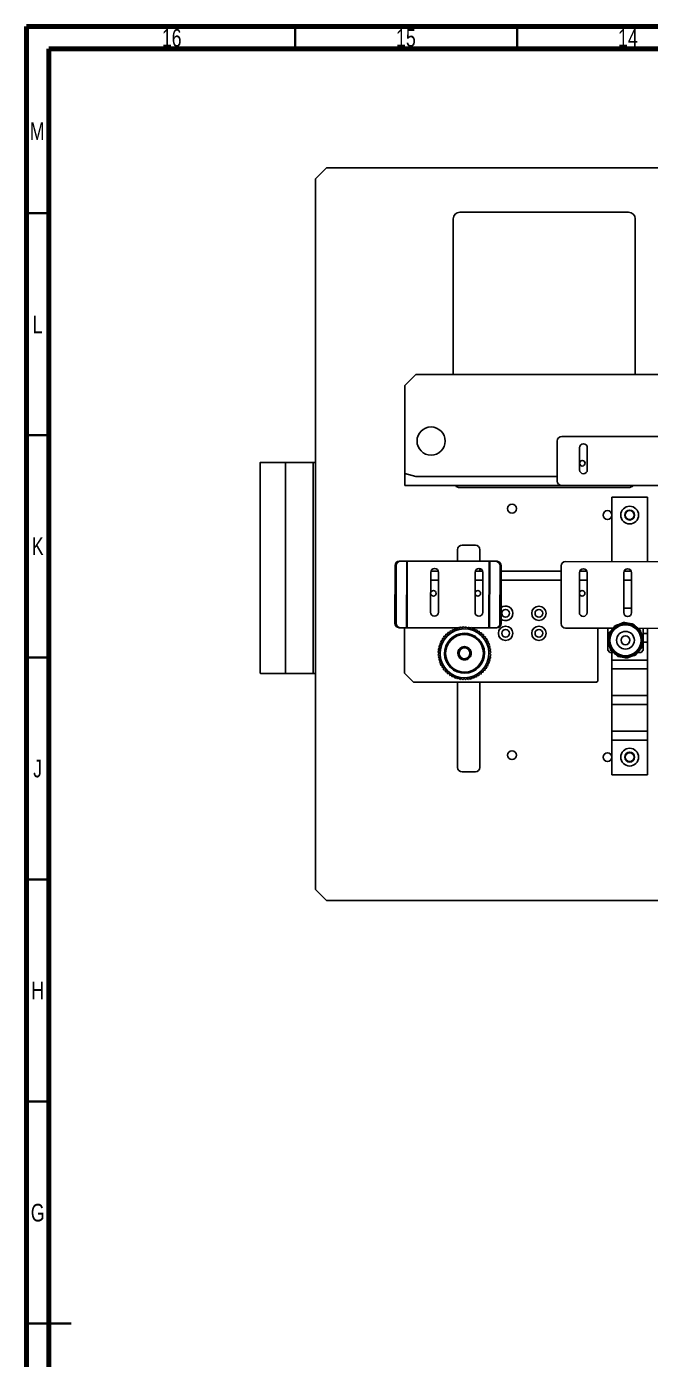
# Model space of a CAD drawing. Header units: millimetres. Extents: x 15 to 836, y 5 to 589.
# Drawn here: x 15 to 155.5, y 288.9 to 589 of the extents above; entities that cross this region are included whole.
import ezdxf

# ---------------------------------------------------------------- set-up
doc = ezdxf.new("R2010")
doc.units = ezdxf.units.MM
doc.styles.add('SLDTEXTSTYLE0', font='TXT', dxfattribs={"width": 0.75})

msp = doc.modelspace()

# ---------------------------------------------------------------- linework, layer by layer
at = {"color": 7, "linetype": 'Continuous', "lineweight": 70}
for p, q in [((15, 5), (15, 589)), ((15, 589), (836, 589)), ((20, 10), (20, 584)), ((20, 584), (831, 584))]:
    msp.add_line(p, q, dxfattribs=at)
at = {"color": 7, "linetype": 'Continuous', "lineweight": 35}
for p, q in [((75.5, 584), (75.5, 589)), ((125.5, 584), (125.5, 589)), ((20, 547), (15, 547)), ((20, 497), (15, 497)), ((20, 447), (15, 447)), ((20, 397), (15, 397)), ((20, 347), (15, 347)), ((15, 297), (25, 297)), ((20, 297), (15, 297))]:
    msp.add_line(p, q, dxfattribs=at)
at = {"color": 7, "linetype": 'Continuous', "lineweight": 25}
for p, q in [((82.56, 557.23), (80.06, 554.73)), ((390.06, 557.23), (82.56, 557.23)), ((80.06, 554.73), (80.06, 490.89)), ((150.56, 547.23), (112.56, 547.23)), ((111.06, 545.73), (111.06, 510.7)), ((152.06, 510.7), (152.06, 545.73)), ((102.64, 510.7), (100.14, 508.2)), ((102.64, 510.7), (168.69, 510.7)), ((100.14, 488.37), (100.14, 508.2)), ((134.51, 495.7), (134.51, 486.7)), ((135.51, 496.7), (161.91, 496.7)), ((139.51, 489.2), (139.51, 494.2)), ((141.26, 494.2), (141.26, 489.2)), ((67.56, 489.89), (67.56, 444.39)), ((67.65, 490.89), (73.31, 490.89)), ((73.31, 490.89), (73.31, 443.39)), ((73.31, 490.89), (79.56, 490.89)), ((79.56, 443.39), (79.56, 490.89)), ((79.56, 490.89), (80.06, 490.89)), ((80.06, 490.89), (80.06, 443.39)), ((102.64, 487.7), (100.14, 488.37)), ((100.14, 488.37), (100.14, 485.7)), ((134.51, 487.7), (102.64, 487.7)), ((100.14, 485.7), (135.51, 485.7)), ((112.56, 485.23), (150.56, 485.23)), ((135.51, 485.7), (161.91, 485.7)), ((146.81, 483.03), (154.81, 483.03)), ((146.81, 468.56), (146.81, 483.03)), ((154.81, 483.03), (154.81, 468.55)), ((112.06, 471.23), (112.06, 468.64)), ((116.06, 472.23), (113.06, 472.23)), ((117.06, 468.63), (117.06, 471.23)), ((98.92, 468.67), (99.18, 468.66)), ((99.18, 468.66), (100.59, 468.66)), ((100.59, 468.66), (100.56, 453.66)), ((100.69, 453.66), (100.72, 468.66)), ((119.15, 468.62), (100.72, 468.66)), ((119.15, 468.62), (119.12, 453.62)), ((119.25, 453.62), (119.28, 468.62)), ((119.28, 468.62), (120.69, 468.62)), ((120.69, 468.62), (120.95, 468.62)), ((136.38, 468.59), (162.78, 468.53)), ((97.95, 454.67), (97.98, 467.67)), ((98.24, 467.67), (97.98, 467.67)), ((98.21, 454.67), (98.24, 467.67)), ((106, 466.15), (105.98, 457.15)), ((107.71, 466.41), (106.04, 466.41)), ((107.73, 457.15), (107.75, 466.15)), ((116, 466.13), (115.98, 457.13)), ((117.7, 466.41), (116.05, 466.41)), ((117.06, 466.41), (117.06, 466.98)), ((117.73, 457.13), (117.75, 466.13)), ((121.63, 467.62), (121.6, 454.62)), ((121.88, 467.62), (121.63, 467.62)), ((121.88, 467.62), (121.86, 454.62)), ((135.37, 466.41), (121.88, 466.41)), ((135.38, 467.59), (135.35, 454.59)), ((139.48, 457.08), (139.5, 466.08)), ((141.18, 466.41), (139.56, 466.41)), ((141.25, 466.08), (141.23, 457.08)), ((149.48, 457.06), (149.5, 466.06)), ((151.17, 466.41), (149.57, 466.41)), ((151.25, 466.05), (151.23, 457.05)), ((105.99, 464.35), (107.74, 464.35)), ((115.99, 464.35), (117.74, 464.35)), ((121.88, 464.35), (135.37, 464.35)), ((139.49, 464.35), (141.24, 464.35)), ((149.49, 464.35), (151.24, 464.35)), ((149.48, 458.1), (151.23, 458.1)), ((97.95, 454.67), (98.21, 454.67)), ((99.15, 453.66), (98.89, 453.67)), ((100.56, 453.66), (99.15, 453.66)), ((100.11, 453.66), (100.11, 443.41)), ((100.69, 453.66), (112.07, 453.64)), ((110.94, 453.28), (110.81, 452.88)), ((111.35, 453.14), (110.94, 453.28)), ((111.52, 453.53), (111.35, 453.14)), ((111.9, 453.35), (111.52, 453.53)), ((112.12, 453.72), (111.9, 453.35)), ((112.48, 453.5), (112.12, 453.72)), ((112.26, 453.64), (112.58, 453.64)), ((112.73, 453.85), (112.48, 453.5)), ((113.07, 453.59), (112.73, 453.85)), ((113.36, 453.91), (113.07, 453.59)), ((113.67, 453.61), (113.36, 453.91)), ((113.99, 453.9), (113.67, 453.61)), ((114.26, 453.57), (113.99, 453.9)), ((114.61, 453.83), (114.26, 453.57)), ((114.85, 453.48), (114.61, 453.83)), ((114.75, 453.63), (115.12, 453.63)), ((115.22, 453.69), (114.85, 453.48)), ((115.43, 453.32), (115.22, 453.69)), ((115.26, 453.63), (119.12, 453.62)), ((115.82, 453.49), (115.43, 453.32)), ((115.63, 453.03), (115.82, 453.49)), ((115.98, 453.1), (115.82, 453.49)), ((116.39, 453.23), (115.98, 453.1)), ((116.51, 452.82), (116.39, 453.23)), ((120.66, 453.62), (119.25, 453.62)), ((120.92, 453.62), (120.66, 453.62)), ((121.6, 454.62), (121.86, 454.62)), ((136.35, 453.59), (147.1, 453.56)), ((143.61, 441.66), (143.61, 453.57)), ((145.86, 448.6), (145.86, 453.57)), ((152.66, 453.55), (162.75, 453.53)), ((153.86, 448.6), (153.86, 453.55)), ((154.81, 453.55), (154.81, 452.38)), ((108.43, 450.28), (108.03, 450.12)), ((108.03, 450.12), (108.21, 449.73)), ((108.7, 450.81), (108.29, 450.69)), ((108.29, 450.69), (108.43, 450.28)), ((109.03, 451.31), (108.61, 451.23)), ((108.61, 451.23), (108.7, 450.81)), ((109.41, 451.77), (108.99, 451.73)), ((108.99, 451.73), (109.03, 451.31)), ((109.41, 452.2), (109.41, 451.77)), ((109.84, 452.19), (109.41, 452.2)), ((109.88, 452.61), (109.84, 452.19)), ((110.31, 452.56), (109.88, 452.61)), ((110.39, 452.98), (110.31, 452.56)), ((110.81, 452.88), (110.39, 452.98)), ((115.17, 451.86), (115.27, 452.1)), ((116.93, 452.91), (116.51, 452.82)), ((117.01, 452.49), (116.93, 452.91)), ((117.43, 452.54), (117.01, 452.49)), ((117.47, 452.11), (117.43, 452.54)), ((117.9, 452.11), (117.47, 452.11)), ((117.89, 451.68), (117.9, 452.11)), ((118.31, 451.64), (117.89, 451.68)), ((118.26, 451.22), (118.31, 451.64)), ((118.68, 451.13), (118.26, 451.22)), ((118.58, 450.71), (118.68, 451.13)), ((118.99, 450.58), (118.58, 450.71)), ((118.84, 450.18), (118.99, 450.58)), ((119.24, 450.01), (118.84, 450.18)), ((153.86, 452.38), (154.81, 452.38)), ((154.81, 450.38), (153.86, 450.38)), ((154.81, 452.38), (154.81, 450.38)), ((154.81, 450.38), (154.81, 446.38)), ((107.95, 448.56), (107.62, 448.28)), ((107.62, 448.28), (107.91, 447.97)), ((107.91, 447.97), (107.62, 447.66)), ((107.62, 447.66), (107.94, 447.37)), ((107.94, 447.37), (107.68, 447.03)), ((108.05, 449.15), (107.7, 448.91)), ((107.7, 448.91), (107.95, 448.56)), ((108.21, 449.73), (107.83, 449.52)), ((107.83, 449.52), (108.05, 449.15)), ((114.06, 449.06), (114.16, 449.31)), ((119.05, 449.62), (119.24, 450.01)), ((119.42, 449.41), (119.05, 449.62)), ((119.2, 449.04), (119.42, 449.41)), ((119.55, 448.79), (119.2, 449.04)), ((119.28, 447.26), (119.6, 447.54)), ((119.53, 446.92), (119.28, 447.26)), ((119.29, 448.45), (119.55, 448.79)), ((119.61, 448.17), (119.29, 448.45)), ((119.31, 447.86), (119.61, 448.17)), ((119.6, 447.54), (119.31, 447.86)), ((145.86, 448.6), (146.36, 448.1)), ((146.36, 448.1), (147.14, 448.1)), ((146.81, 446.38), (146.81, 448.1)), ((152.6, 448.1), (153.36, 448.1)), ((153.36, 448.1), (153.86, 448.6)), ((107.68, 447.03), (108.03, 446.78)), ((108.03, 446.78), (107.8, 446.42)), ((107.8, 446.42), (108.18, 446.2)), ((108.18, 446.2), (107.99, 445.82)), ((107.99, 445.82), (108.38, 445.64)), ((108.38, 445.64), (108.24, 445.24)), ((108.24, 445.24), (108.65, 445.11)), ((108.65, 445.11), (108.55, 444.69)), ((108.55, 444.69), (108.97, 444.61)), ((108.97, 444.61), (108.91, 444.18)), ((108.91, 444.18), (109.34, 444.14)), ((109.34, 444.14), (109.33, 443.71)), ((113.16, 446.77), (113.06, 446.52)), ((117.81, 444.06), (118.24, 444.09)), ((118.19, 444.52), (118.61, 444.6)), ((118.24, 444.09), (118.19, 444.52)), ((118.52, 445.01), (118.93, 445.14)), ((118.61, 444.6), (118.52, 445.01)), ((118.8, 445.54), (119.19, 445.71)), ((118.93, 445.14), (118.8, 445.54)), ((119.02, 446.1), (119.39, 446.3)), ((119.19, 445.71), (119.02, 446.1)), ((119.18, 446.67), (119.53, 446.92)), ((119.39, 446.3), (119.18, 446.67)), ((146.81, 446.38), (154.81, 446.38)), ((146.81, 446.38), (146.81, 444.38)), ((154.81, 444.38), (146.81, 444.38)), ((146.81, 438.38), (146.81, 444.38)), ((154.81, 446.38), (154.81, 444.38)), ((154.81, 444.38), (154.81, 438.38)), ((67.65, 443.39), (73.31, 443.39)), ((73.31, 443.39), (79.56, 443.39)), ((80.06, 443.39), (79.56, 443.39)), ((80.06, 443.39), (80.06, 394.73)), ((100.11, 443.41), (102.11, 441.41)), ((102.11, 441.41), (143.36, 441.41)), ((109.33, 443.71), (109.76, 443.71)), ((109.76, 443.71), (109.79, 443.29)), ((109.79, 443.29), (110.22, 443.33)), ((110.22, 443.33), (110.3, 442.91)), ((110.3, 442.91), (110.71, 443)), ((110.71, 443), (110.84, 442.59)), ((110.84, 442.59), (111.24, 442.73)), ((111.24, 442.73), (111.41, 442.33)), ((111.59, 442.8), (111.41, 442.33)), ((111.41, 442.33), (111.8, 442.51)), ((111.8, 442.51), (112, 442.13)), ((112.05, 443.96), (111.96, 443.73)), ((112, 442.13), (112.37, 442.35)), ((112.06, 441.41), (112.06, 422.23)), ((112.37, 442.35), (112.62, 442)), ((112.62, 442), (112.96, 442.25)), ((112.96, 442.25), (113.24, 441.92)), ((113.24, 441.92), (113.56, 442.21)), ((113.56, 442.21), (113.87, 441.92)), ((113.87, 441.92), (114.15, 442.24)), ((114.15, 442.24), (114.49, 441.98)), ((114.49, 441.98), (114.74, 442.33)), ((114.74, 442.33), (115.11, 442.1)), ((115.11, 442.1), (115.32, 442.47)), ((115.32, 442.47), (115.71, 442.29)), ((115.71, 442.29), (115.88, 442.68)), ((115.88, 442.68), (116.28, 442.54)), ((116.28, 442.54), (116.41, 442.95)), ((116.41, 442.95), (116.83, 442.85)), ((116.83, 442.85), (116.92, 443.27)), ((116.92, 443.27), (117.34, 443.21)), ((117.06, 422.23), (117.06, 441.41)), ((117.34, 443.21), (117.39, 443.64)), ((117.39, 443.64), (117.81, 443.63)), ((117.81, 443.63), (117.81, 444.06)), ((143.36, 441.41), (143.61, 441.66)), ((146.81, 438.38), (154.81, 438.38)), ((146.81, 438.38), (146.81, 436.38)), ((154.81, 438.38), (154.81, 436.38)), ((146.81, 430.38), (146.81, 436.38)), ((154.81, 436.38), (146.81, 436.38)), ((154.81, 436.38), (154.81, 430.38)), ((146.81, 430.38), (154.81, 430.38)), ((146.81, 430.38), (146.81, 428.38)), ((154.81, 430.38), (154.81, 428.38)), ((146.81, 420.53), (146.81, 428.38)), ((154.81, 428.38), (146.81, 428.38)), ((154.81, 428.38), (154.81, 420.53)), ((113.06, 421.23), (116.06, 421.23)), ((154.81, 420.53), (146.81, 420.53)), ((80.06, 394.73), (82.56, 392.23)), ((82.56, 392.23), (202.56, 392.23))]:
    msp.add_line(p, q, dxfattribs=at)
at = {"color": 7, "linetype": 'Continuous', "lineweight": 25, "flags": 128}
for points in [[(100.72, 468.66), (100.7, 468.66), (100.69, 468.66), (100.67, 468.66), (100.65, 468.66), (100.64, 468.66), (100.62, 468.66), (100.61, 468.66), (100.59, 468.66)], [(119.28, 468.62), (119.26, 468.62), (119.25, 468.62), (119.23, 468.62), (119.22, 468.62), (119.2, 468.62), (119.18, 468.62), (119.17, 468.62), (119.15, 468.62)], [(100.56, 453.66), (100.58, 453.66), (100.59, 453.66), (100.61, 453.66), (100.62, 453.66), (100.64, 453.66), (100.65, 453.66), (100.67, 453.66), (100.69, 453.66)], [(119.12, 453.62), (119.14, 453.62), (119.15, 453.62), (119.17, 453.62), (119.18, 453.62), (119.2, 453.62), (119.22, 453.62), (119.23, 453.62), (119.25, 453.62)]]:
    msp.add_lwpolyline(points, dxfattribs=at)
at = {"color": 7, "linetype": 'Continuous', "lineweight": 25}
for centre, radius in [((106.09, 495.7), 3.17), ((140.14, 490.7), 0.625), ((124.31, 480.48), 1), ((150.81, 479.03), 2), ((150.81, 479.03), 1.12), ((145.81, 479.03), 1), ((150.81, 479.03), 1), ((106.61, 461.41), 0.625), ((116.61, 461.41), 0.625), ((140.11, 461.41), 0.625), ((122.86, 456.91), 0.875), ((130.36, 456.91), 1.62), ((130.36, 456.91), 0.875), ((122.86, 452.41), 1.62), ((122.86, 452.41), 0.875), ((130.36, 452.41), 1.62), ((130.36, 452.41), 0.875), ((149.86, 450.85), 3.75), ((149.86, 450.85), 3.5), ((149.86, 450.85), 2), ((149.86, 450.85), 1), ((150.81, 424.53), 2), ((124.31, 424.98), 1), ((145.81, 424.53), 1), ((150.81, 424.53), 1.12), ((150.81, 424.53), 1)]:
    msp.add_circle(centre, radius, dxfattribs=at)
for centre, radius, start, end in [((112.56, 545.73), 1.5, 90, 180), ((150.56, 545.73), 1.5, 0, 90), ((135.51, 495.7), 1, 90, 180), ((140.39, 494.2), 0.875, 0, 180), ((140.39, 489.2), 0.875, 180, 0), ((135.51, 486.7), 1, 180, 270), ((112.56, 486.73), 1.5, 223.3089, 270), ((150.56, 486.73), 1.5, 270, 316.6911), ((113.06, 471.23), 1, 90, 180), ((116.06, 471.23), 1, 0, 90), ((98.95, 467.69), 0.971, 91.713, 181.6036), ((99.21, 467.69), 0.971, 91.7136, 181.6032), ((120.66, 467.65), 0.971, 358.1524, 88.0409), ((120.91, 467.65), 0.971, 358.1524, 88.0409), ((136.38, 467.59), 1, 89.8775, 179.8775), ((106.87, 466.15), 0.875, 359.8775, 179.8775), ((116.87, 466.13), 0.875, 359.8775, 179.8775), ((140.37, 466.08), 0.875, 359.8775, 179.8775), ((150.37, 466.06), 0.875, 359.8775, 179.8775), ((106.85, 457.15), 0.875, 179.8775, 359.8775), ((116.85, 457.13), 0.875, 179.8775, 359.8775), ((122.86, 456.91), 1.63, 0, 127.9108), ((122.86, 456.91), 1.63, 231.8442, 0), ((140.35, 457.08), 0.875, 179.8775, 359.8775), ((150.35, 457.06), 0.875, 179.8775, 359.8775), ((98.92, 454.64), 0.971, 178.153, 268.0401), ((99.18, 454.64), 0.971, 178.1513, 268.042), ((113.61, 447.91), 5.5, 68.439, 248.439), ((120.63, 454.59), 0.971, 271.7135, 1.6033), ((120.89, 454.59), 0.971, 271.7134, 1.6034), ((136.35, 454.59), 1, 179.8775, 269.8775), ((149.86, 450.85), 3.84, 140.0069, 170.0069), ((149.86, 450.85), 3.84, 110.0069, 140.0069), ((149.86, 450.85), 4, 123.1998, 126.814), ((149.86, 450.85), 3.84, 80.0069, 110.0069), ((149.86, 450.85), 4, 93.1998, 96.814), ((149.86, 450.85), 3.84, 50.0069, 80.0069), ((149.86, 450.85), 4, 63.1998, 66.814), ((149.86, 450.85), 3.84, 20.0069, 50.0069), ((149.86, 450.85), 4, 33.1998, 36.814), ((113.61, 447.91), 4.5, 68.439, 248.439), ((113.61, 447.91), 4.25, 68.439, 248.439), ((113.61, 447.91), 5.5, 248.439, 68.439), ((113.61, 447.91), 4.5, 248.439, 68.439), ((113.61, 447.91), 4.25, 248.439, 68.439), ((149.86, 450.85), 4, 183.1998, 186.814), ((149.86, 450.85), 3.84, 170.0069, 200.0069), ((149.86, 450.85), 4, 153.1998, 156.814), ((149.86, 450.85), 3.84, 320.0069, 350.0069), ((149.86, 450.85), 3.84, 350.0069, 20.0069), ((149.86, 450.85), 4, 3.1998, 6.814), ((113.61, 447.91), 1.5, 68.439, 248.439), ((113.61, 447.91), 1.23, 68.439, 248.439), ((113.61, 447.91), 1.5, 248.439, 68.439), ((113.61, 447.91), 1.23, 248.439, 68.439), ((149.86, 450.85), 3.84, 200.0069, 230.0069), ((149.86, 450.85), 4, 213.1998, 216.814), ((149.86, 450.85), 3.84, 230.0069, 260.0069), ((149.86, 450.85), 4, 243.1998, 246.814), ((149.86, 450.85), 3.84, 260.0069, 290.0069), ((149.86, 450.85), 3.84, 290.0069, 320.0069), ((149.86, 450.85), 4, 303.1998, 306.814), ((149.86, 450.85), 4, 333.1998, 336.814), ((149.86, 450.85), 4, 273.1998, 276.814), ((113.06, 422.23), 1, 180, 270), ((116.06, 422.23), 1, 270, 0)]:
    msp.add_arc(centre, radius, start, end, dxfattribs=at)
for points, knots in [([(67.65, 490.89), (67.63, 490.88), (67.6, 490.86), (67.57, 490.69), (67.56, 490.44), (67.56, 490.15), (67.56, 489.97), (67.56, 489.89)], [0, 0, 0, 0, 0.213778, 0.427647, 0.639848, 0.852763, 1, 1, 1, 1]), ([(146.29, 452.66), (146.38, 452.75), (146.52, 452.9), (146.74, 453.13), (146.86, 453.26), (146.92, 453.32)], [0, 0, 0, 0, 0.500361, 0.751331, 1, 1, 1, 1]), ([(146.92, 453.32), (146.97, 453.4), (147.08, 453.54), (147.27, 453.8), (147.39, 453.95), (147.47, 454.06)], [0, 0, 0, 0, 0.25108, 0.500868, 1, 1, 1, 1]), ([(147.67, 454.2), (147.8, 454.24), (147.99, 454.3), (148.29, 454.39), (148.46, 454.44), (148.55, 454.46)], [0, 0, 0, 0, 0.500333, 0.751307, 1, 1, 1, 1]), ([(148.55, 454.46), (148.63, 454.5), (148.8, 454.57), (149.09, 454.7), (149.27, 454.77), (149.39, 454.83)], [0, 0, 0, 0, 0.250904, 0.501262, 1, 1, 1, 1]), ([(149.64, 454.85), (149.77, 454.82), (149.96, 454.77), (150.27, 454.7), (150.44, 454.66), (150.53, 454.64)], [0, 0, 0, 0, 0.500324, 0.751275, 1, 1, 1, 1]), ([(150.53, 454.64), (150.62, 454.63), (150.8, 454.61), (151.11, 454.57), (151.31, 454.55), (151.44, 454.53)], [0, 0, 0, 0, 0.250828, 0.500658, 1, 1, 1, 1]), ([(151.67, 454.42), (151.76, 454.34), (151.9, 454.2), (152.14, 453.98), (152.27, 453.86), (152.33, 453.8)], [0, 0, 0, 0, 0.500358, 0.751332, 1, 1, 1, 1]), ([(152.33, 453.8), (152.4, 453.74), (152.55, 453.64), (152.8, 453.45), (152.96, 453.33), (153.07, 453.25)], [0, 0, 0, 0, 0.251079, 0.500867, 1, 1, 1, 1]), ([(145.87, 450.63), (145.9, 450.76), (145.95, 450.95), (146.02, 451.26), (146.06, 451.43), (146.08, 451.52)], [0, 0, 0, 0, 0.500322, 0.751273, 1, 1, 1, 1]), ([(146.25, 449.54), (146.22, 449.62), (146.15, 449.79), (146.02, 450.08), (145.94, 450.26), (145.89, 450.38)], [0, 0, 0, 0, 0.250904, 0.501263, 1, 1, 1, 1]), ([(146.08, 451.52), (146.09, 451.61), (146.11, 451.79), (146.15, 452.11), (146.17, 452.3), (146.19, 452.43)], [0, 0, 0, 0, 0.250823, 0.500657, 1, 1, 1, 1]), ([(153.21, 453.04), (153.25, 452.92), (153.3, 452.73), (153.39, 452.43), (153.45, 452.25), (153.47, 452.17)], [0, 0, 0, 0, 0.500331, 0.75131, 1, 1, 1, 1]), ([(153.47, 452.17), (153.51, 452.09), (153.58, 451.92), (153.71, 451.63), (153.78, 451.45), (153.83, 451.33)], [0, 0, 0, 0, 0.250902, 0.501262, 1, 1, 1, 1]), ([(153.64, 450.19), (153.63, 450.1), (153.61, 449.92), (153.58, 449.6), (153.56, 449.41), (153.54, 449.28)], [0, 0, 0, 0, 0.250823, 0.500657, 1, 1, 1, 1]), ([(153.86, 451.08), (153.83, 450.95), (153.78, 450.76), (153.71, 450.45), (153.67, 450.28), (153.64, 450.19)], [0, 0, 0, 0, 0.500322, 0.751273, 1, 1, 1, 1]), ([(146.52, 448.66), (146.48, 448.79), (146.42, 448.98), (146.33, 449.28), (146.28, 449.46), (146.25, 449.54)], [0, 0, 0, 0, 0.500332, 0.751311, 1, 1, 1, 1]), ([(147.4, 447.91), (147.32, 447.97), (147.18, 448.07), (146.92, 448.26), (146.77, 448.38), (146.66, 448.46)], [0, 0, 0, 0, 0.251084, 0.500872, 1, 1, 1, 1]), ([(148.06, 447.28), (147.96, 447.37), (147.82, 447.51), (147.59, 447.73), (147.46, 447.85), (147.4, 447.91)], [0, 0, 0, 0, 0.500358, 0.751332, 1, 1, 1, 1]), ([(149.2, 447.07), (149.11, 447.08), (148.93, 447.1), (148.61, 447.14), (148.42, 447.16), (148.29, 447.18)], [0, 0, 0, 0, 0.250823, 0.500654, 1, 1, 1, 1]), ([(151.18, 447.25), (151.09, 447.21), (150.93, 447.14), (150.64, 447.01), (150.46, 446.93), (150.34, 446.88)], [0, 0, 0, 0, 0.250903, 0.501264, 1, 1, 1, 1]), ([(152.05, 447.51), (151.93, 447.47), (151.74, 447.41), (151.43, 447.32), (151.26, 447.27), (151.18, 447.25)], [0, 0, 0, 0, 0.500333, 0.751307, 1, 1, 1, 1]), ([(152.81, 448.39), (152.75, 448.31), (152.64, 448.17), (152.45, 447.91), (152.34, 447.76), (152.26, 447.65)], [0, 0, 0, 0, 0.25108, 0.500868, 1, 1, 1, 1]), ([(153.43, 449.05), (153.34, 448.96), (153.21, 448.81), (152.99, 448.58), (152.87, 448.45), (152.81, 448.39)], [0, 0, 0, 0, 0.50036, 0.751334, 1, 1, 1, 1]), ([(67.56, 444.39), (67.56, 444.28), (67.56, 444.05), (67.57, 443.75), (67.58, 443.53), (67.61, 443.41), (67.64, 443.39), (67.65, 443.39)], [0, 0, 0, 0, 0.2139797, 0.4279673, 0.6416703, 0.8542605, 1, 1, 1, 1]), ([(150.09, 446.86), (149.96, 446.89), (149.77, 446.94), (149.46, 447.01), (149.28, 447.05), (149.2, 447.07)], [0, 0, 0, 0, 0.50032, 0.751271, 1, 1, 1, 1])]:
    msp.add_open_spline(points, degree=3, knots=knots, dxfattribs=at)

# ---------------------------------------------------------------- texts
at = {"color": 7, "linetype": 'Continuous', "lineweight": 0, "attachment_point": 2, "style": 'SLDTEXTSTYLE0'}
for s, insert, char_height in [('16', (47.67, 588.45), 3.969), ('15', (100.42, 588.45), 3.969), ('14', (150.42, 588.45), 3.969), ('M', (17.36, 567.45), 3.97), ('L', (17.45, 523.95), 3.97), ('K', (17.49, 474), 3.97), ('J', (17.47, 423.95), 3.97), ('H', (17.49, 374), 3.97), ('G', (17.49, 323.95), 3.97)]:
    msp.add_mtext(s, dxfattribs=dict(at, insert=insert, char_height=char_height))

doc.saveas('drawing.dxf')
